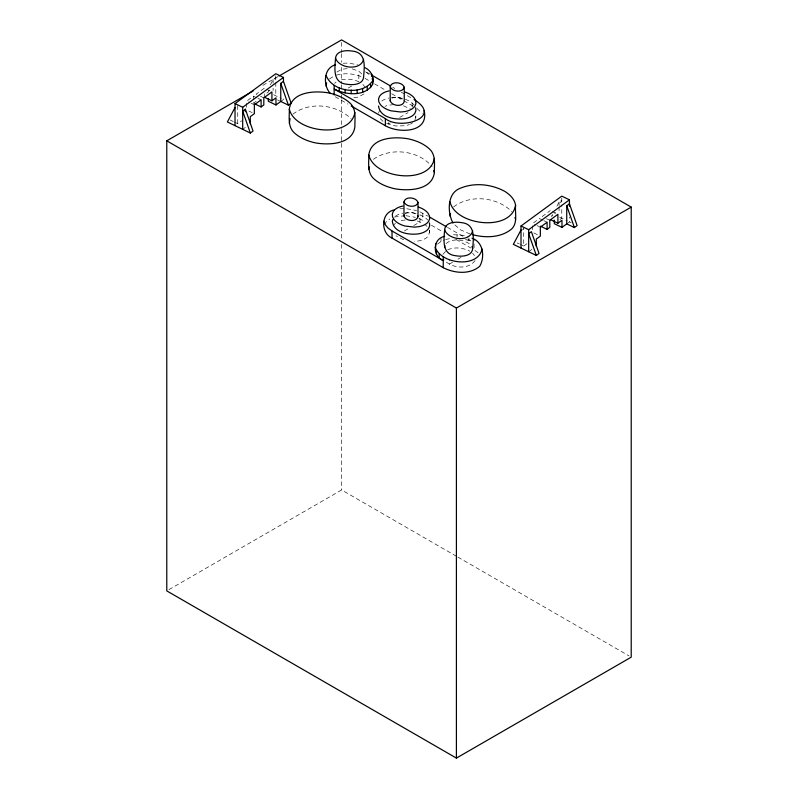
<?xml version="1.0" encoding="UTF-8"?>
<svg xmlns="http://www.w3.org/2000/svg" width="798" height="798" viewBox="0 0 798 798"><rect width="100%" height="100%" fill="white"/><g stroke="black" fill="none" stroke-linecap="round" stroke-linejoin="round"><path stroke-width="0.6" stroke-dasharray="3.99 2.99" d="M378.531 113.156L379.539 110.493M414.92 120.368L415.928 115.331M429.683 230.482L428.676 235.52A15.411 8.898 0 0 1 419.1 240.876L414.451 241.395M270.352 84.817L273.096 79.66L275.799 77.685L273.604 81.805M269.225 90.044L268.138 92.099L265.435 94.084M522.63 230.033L523.717 227.979L523.717 246.083L520.436 244.497M552.515 214.433L551.418 216.487L554.121 214.512L555.218 212.448M556.894 206.193L559.079 202.074L561.782 200.099L559.049 205.246M384.437 224.817L386.392 221.654L389.783 219.001M442.89 254.343L446.621 250.273M475.089 260.477C468.187 270.502 450.471 268.188 443.469 259.23M336.936 72.039L341.724 69.276L348.616 68.468M329.365 79.032L333.744 76.269M334.502 83.321L336.078 82.084M363.968 93.885L358.382 97.107L351.399 98.014M404.676 214.083C408.077 211.28 413.504 211.939 416.825 214.552M437.603 244.098L440.995 241.455L444.666 239.889M446.022 243.56C452.835 237.964 463.678 239.27 470.331 244.517M292.936 114.154C309.494 101.256 336.706 104.179 351.17 118.922M373.384 159.311C390.521 147.012 418.691 150.233 432.097 166.692M453.643 206.941C470.202 194.034 497.413 196.956 511.867 211.709M256.727 97.725L253.445 96.149L246.692 101.097L249.974 102.673M264.258 88.229L256.148 94.164L259.43 95.75M256.148 101.286L253.445 103.261L253.445 100.887M234.452 122.094L237.734 123.67L241.654 120.797M242.692 129.346L245.395 127.361M280.756 101.466L283.46 99.481L283.46 97.067M542.141 216.577L550.251 210.632M523.717 246.083L527.648 243.2M559.977 219.52L561.782 218.203L561.782 204.926M528.675 251.749L531.378 249.774L531.378 246.153M566.74 223.869L569.443 221.894L569.443 217.066M262.821 85.376L277.933 76.658M358.811 74.783L358.891 81.855C353.434 79.152 346.96 78.453 341.045 79.9M348.227 88.019L352.487 85.556M390.332 122.842L388.247 124.049L388.247 121.675M399.688 117.436L408.007 112.638M404.367 230.971L408.526 228.567M413.733 225.565L419.967 221.964L419.967 214.842L425.214 217.585L427.888 220.138M452.526 262.303L449.324 264.148L449.324 259.41M457.862 259.22L461.064 257.375M168.937 589.642L341.594 489.962L456.795 556.475M391.938 98.134C395.459 96.428 400.017 96.957 403.07 99.411M447.698 249.814C454.69 246.702 463.089 247.699 469.773 251.18M336.497 75.092C344.846 72.887 354.013 73.406 361.923 76.947M394.372 217.046L404.646 215.739M445.583 239.5L451.07 238.373M391.449 97.755C399.479 96.907 408.496 98.872 414.132 104.997M393.773 104.618L389.115 105.127A15.411 8.898 0 0 0 385.015 106.334M405.204 212.906L412.416 212.876L417.204 213.824M405.204 220.019L402.87 220.278A15.411 8.898 0 0 0 398.781 221.485M343.18 63.242L347.978 63.062L357.564 64.708M399.848 208.797L405.853 208.577L416.596 210.532M453.464 234.722L463.169 235.29L467.808 236.547M405.853 215.699L415.439 217.335M352.277 68.887L358.811 71.231L362.871 75.002M465.493 239.47L471.01 241.345M470.092 233.984L460.745 229.984L453.753 223.919M403.449 105.795L410.551 109.017M386.651 123.461L395.808 126.014L405.344 125.735A15.411 8.898 0 0 0 409.444 124.528M417.204 220.946L423.389 223.63M403.678 239.809L396.047 235.769M419.798 211.779L428.187 216.268M418.77 218.433L424.985 221.535M552.435 211.689L555.717 213.275M559.598 217.146L567.258 220.837M569.443 221.894L571.358 222.812M546.52 218.682L549.802 220.268M542.72 220.138L539.438 218.552L532.675 223.5L535.967 225.086M543.817 220.667L547.099 222.243M266.442 89.276L270.821 91.391M273.604 94.733L281.265 98.423M277.465 99.88L279.659 100.937M537.054 225.615L540.336 227.191M260.527 96.279L263.809 97.855M257.824 98.254L261.106 99.84M533.772 232.926L538.151 235.041M251.071 103.201L254.353 104.787M248.876 111.042L252.158 112.628M517.154 242.921L519.338 243.969M230.073 119.979L233.355 121.565M370.312 74.304L364.975 71.231L370.382 75.84M392.716 87.241L394.85 88.478M401.254 92.169L411.918 98.334M364.975 78.344L370.312 81.426M374.581 83.89L385.244 90.044M391.648 93.745L415.12 107.301M335.22 96.758L348.028 104.149M447.389 227.35L463.399 236.587M467.658 239.051L470.86 240.906M431.389 225.226L443.119 232.009M455.927 239.4L470.86 248.018M457.872 557.094L629.063 655.926M416.995 108.498L422.272 113.366M478.112 252.806L474.062 249.864L474.062 239.191M383 121.306L380.327 118.752L378.801 115.969M425.214 224.707L427 226.403M362.851 84.428L364.756 86.773M472.606 253.235L474.511 255.579M429.414 230.043L429.683 232.856M415.748 115.83L415.928 117.705M561.782 198.113L561.782 203.719M559.079 202.074L559.079 205.694M559.079 206.901L559.079 212.936M532.675 225.724L532.675 231.29M468.965 238.043L468.965 240.417M457.064 234.592L457.064 236.956M440.995 237.894L440.995 241.455M422.85 213.186L422.85 220.298M412.167 103.112L412.167 109.047M341.594 42.394L341.594 52.369M341.594 53.616L341.594 62.344M341.594 67.331L341.594 83.531M341.594 84.778L341.594 93.506M341.594 94.753L341.594 98.493M341.594 99.74L341.594 128.418M341.594 129.665L341.594 142.134M341.594 143.381L341.594 239.37M341.594 244.358L341.594 489.962M275.799 75.71L275.799 81.306M275.799 82.513L275.799 95.79M273.096 79.66L273.096 83.281M273.096 88.109L273.096 90.533M264.258 93.785L264.258 96.009M253.445 96.149L253.445 99.7M246.692 103.321L246.692 108.877M237.734 105.565L237.734 123.67M395.509 216.198A15.411 8.898 0 0 1 402.87 213.156M393.294 225.635A15.411 8.898 0 0 1 395.509 223.31M412.716 122.693A15.411 8.898 0 0 1 410.342 124.119M381.753 101.047A15.411 8.898 0 0 1 389.115 98.004"/><path stroke-width="1.2" d="M330.113 93.196C322.921 85.336 323.479 67.71 335.579 64.808M326.183 86.324L326.572 82.862M335.539 58.224C336.187 50.593 346.412 50.045 352.277 51.092C366.472 52.419 364.447 66.204 363.599 77.117C362.95 84.748 352.716 85.286 346.861 84.249C332.666 82.922 334.691 69.137 335.539 58.224C339.15 68.628 360.716 71.022 363.599 59.321M414.052 99.56C443.987 117.895 399.648 130.553 385.374 118.593L334.153 89.017C345.734 94.942 364.686 97.057 372.566 84.508C373.923 77.735 371.659 70.763 364.975 67.67M372.566 84.508L372.955 77.486M390.222 86.683C391.658 80.827 402.441 82.034 404.247 87.231L404.247 101.466C402.8 107.321 392.027 106.124 390.222 100.917L390.222 86.683C392.027 91.89 402.8 93.087 404.247 87.231M390.222 100.917L390.332 99.88M472.027 238.263C483.468 241.964 485.064 257.245 479.698 266.313C469.683 274.861 454.321 273.335 443.239 267.659L392.027 238.093C380.287 232.906 380.786 212.268 394.372 209.934M403.978 201.834C405.414 195.979 416.197 197.176 418.002 202.383L418.002 216.617C416.566 222.472 405.783 221.275 403.978 216.068L403.978 201.834C405.783 207.031 416.566 208.238 418.002 202.383M403.978 216.068L404.087 215.031M384.057 221.166L385.264 224.687L387.988 228.038L392.027 230.981L443.239 260.547C432.336 256.248 432.466 238.622 444.666 236.328M444.626 229.744C445.274 222.113 455.498 221.575 461.364 222.612C475.558 223.939 473.533 237.724 472.685 248.637C472.037 256.268 461.813 256.816 455.947 255.769C441.753 254.442 443.778 240.657 444.626 229.744C448.237 240.148 469.803 242.552 472.685 230.841M444.626 247.54L444.855 245.465M482.042 249.006C478.112 268.677 440.596 264.098 435.269 247.171M289.335 109.136C291.499 91.401 315.27 90.443 329.065 92.997C336.576 94.713 343.908 97.615 349.704 102.802C356.686 108.867 354.751 118.533 354.881 126.692C352.716 144.428 328.946 145.386 315.14 142.832C307.639 141.126 300.307 138.224 294.512 133.027C287.529 126.962 289.455 117.296 289.335 109.136C294.841 132.877 350.322 139.351 354.881 112.458M289.335 123.371L290.043 118.543M368.796 155.012C370.97 137.286 394.741 136.328 408.536 138.882C416.047 140.588 423.379 143.49 429.174 148.687C436.157 154.752 434.222 164.418 434.351 172.577C432.177 190.313 408.416 191.271 394.611 188.717C387.11 187.001 379.778 184.099 373.983 178.912C367 172.837 368.925 163.181 368.796 155.012C374.312 178.762 429.793 185.236 434.351 158.343M368.796 169.256L369.155 166.842M453.025 222.981C447.618 213.555 446.93 194.732 458.521 189.056C473.094 182.104 490.88 183.829 504.875 191.41C509.892 194.642 514.65 199.061 515.588 205.246C514.82 213.006 517.882 222.323 511.987 228.687C501.254 237.904 485.453 238.123 472.396 234.632M450.032 216.148L450.391 213.734M515.588 205.246C511.019 232.138 455.548 225.664 450.032 201.914M392.965 219.41L392.297 221.186C393.703 232.966 409.444 235.31 419.1 233.764A15.411 8.898 0 0 0 428.676 228.398L429.683 225.734L429.414 222.921M235.031 107.54L227.37 121.964L250.353 133.037L253.056 131.052L245.395 109.256L242.692 111.231L250.353 133.037M521.014 229.954L513.353 244.368L536.336 255.44L539.039 253.465L531.378 231.669L528.675 233.644L536.336 255.44M326.183 75.65C332.726 92.368 362.442 95.81 372.566 80.947M235.031 125.655L235.031 103.59L275.799 73.725L283.46 77.426L283.46 81.376L291.11 103.171L288.417 105.156L280.756 101.466L275.968 104.967L268.308 101.276L268.308 98.902M242.692 129.346L242.692 107.281L283.46 77.426M280.756 101.466L280.756 83.351L283.46 81.376M254.542 103.79L261.106 106.952L263.809 104.977L263.809 97.855L271.919 91.92L271.919 100.817L264.258 97.127M271.919 100.817L275.968 97.845L275.968 104.967M521.014 248.058L521.014 225.994L561.782 196.138L569.443 199.829L569.443 206.203M528.675 251.749L528.675 229.694L569.443 199.829M566.74 223.869L566.74 205.764L569.443 203.789L577.104 225.585L574.4 227.56L566.74 223.869L561.962 227.37L554.301 223.679L554.301 220.118M540.525 226.203L547.099 229.365L549.802 227.38L549.802 220.268L557.902 214.323L557.902 223.221L550.251 219.53M557.902 223.221L561.962 220.258L561.962 227.37M279.011 76.029L341.594 39.9L631.218 207.111L631.218 657.173L456.406 758.1L166.782 590.889L166.782 140.827L253.106 90.982M166.782 140.827L456.406 308.038L631.218 207.111M351.23 105.994L385.374 125.705C398.471 133.515 429.234 133.096 424.167 110.613M521.014 225.994L528.675 229.694M235.031 103.59L242.692 107.281M371.379 74.922L390.581 86.014M429.254 216.876L446.321 226.732M566.74 205.764L574.4 227.56M280.756 83.351L288.417 105.156M471.957 246.522L472.685 248.637M372.147 78.693L372.955 81.047M417.643 215.56L418.002 216.617M514.979 217.505L515.588 219.48M433.743 170.602L434.351 172.577M415.658 107.77L415.928 110.593L414.92 113.246A15.411 8.898 0 0 1 405.344 118.613C395.678 120.159 379.948 117.815 378.531 106.034M547.099 229.365L547.099 222.243L540.336 227.191L540.336 236.088L536.286 239.061L536.286 246.173M456.406 308.038L456.406 758.1M443.239 256.986L443.239 267.659M439.199 254.043L439.199 257.604M436.476 250.692L436.476 254.253M435.658 243.709L435.658 247.27M392.027 230.981L392.027 238.093M385.374 118.593L385.374 125.705M371.738 73.955L371.738 76.329M370.611 84.109L370.611 87.67M367.23 86.763L367.23 90.324M362.641 88.718L362.641 92.279M357.155 89.845L357.155 93.406M351.16 90.064L351.16 93.625M345.055 89.366L345.055 92.927M339.25 87.8L339.25 91.361M334.153 85.466L334.153 94.952M261.106 106.952L261.106 99.84L254.353 104.787L254.353 113.685L250.293 116.648L250.293 123.77M245.395 109.256L245.395 111.67M418.351 207.051A22.663 13.087 0 0 1 427.898 213.026L429.414 215.799L429.683 218.622L428.676 221.285A15.411 8.898 0 0 1 419.1 226.642L414.451 227.151L404.776 225.974A22.663 13.087 0 0 1 394.082 219.659L392.556 216.886L392.297 214.064L393.294 211.4A15.411 8.898 0 0 1 402.87 206.044M404.596 91.91A22.663 13.087 0 0 1 414.142 97.875L415.658 100.658L415.928 103.471L414.92 106.134A15.411 8.898 0 0 1 405.344 111.501L400.696 112.009L391.02 110.832A22.663 13.087 0 0 1 380.327 104.518L378.801 101.735L378.531 98.922L379.539 96.259A15.411 8.898 0 0 1 389.115 90.892"/></g></svg>
